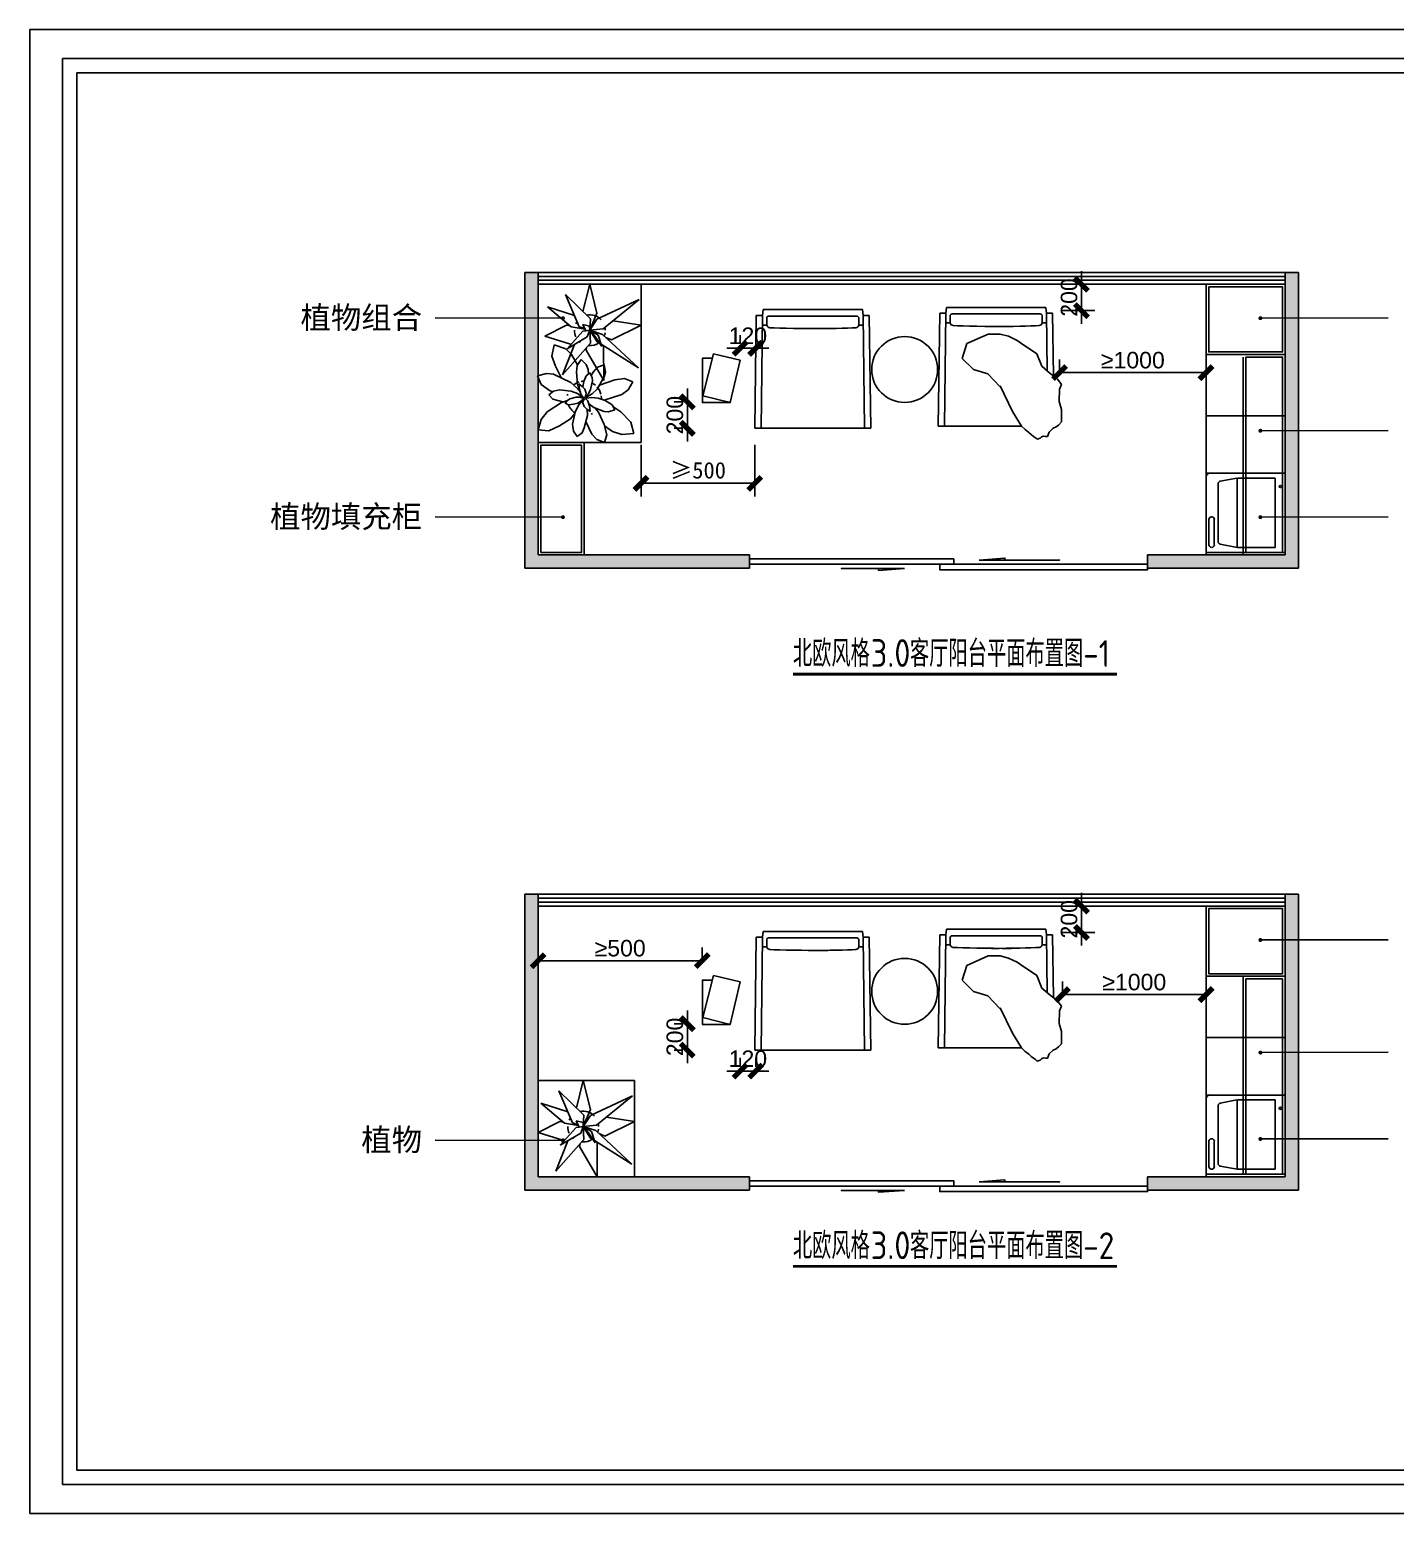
# Model space of a CAD drawing. Extents: x 96704 to 336282, y 34580 to 122302.
# Drawn here: x 135583 to 145932, y 56699 to 67947 of the extents above; entities that cross this region are included whole.
import ezdxf

# ---------------------------------------------------------------- set-up
doc = ezdxf.new("R2010")
doc.units = 0
doc.header["$LTSCALE"] = 1000
doc.header["$MEASUREMENT"] = 0
for name, color, linetype in [('A-WINDOW-门窗', 153, 'Continuous'), ('DIM_SYMB', 3, 'Continuous'), ('FF-PLANTS', 86, 'Continuous'), ('PM-家具', 146, 'Continuous'), ('PUB_DIM', 3, 'Continuous'), ('PUB_TEXT', 7, 'Continuous'), ('WINDOW', 4, 'Continuous'), ('活动家具', 7, 'Continuous')]:
    doc.layers.add(name, color=color, linetype=linetype)
doc.styles.add('_TCH_DIM', font='SIMPLEX', dxfattribs={"bigfont": 'GBCBIG'})
doc.styles.add('ar', font='arial.ttf')
doc.styles.get("Standard").update_dxf_attribs({"font": 'gbenor.shx', "bigfont": 'gbcbig.shx'})
doc.dimstyles.new('1-50', dxfattribs={"dimscale": 50, "dimtxt": 2.5, "dimasz": 2, "dimexe": 2, "dimexo": 2.5, "dimgap": 0.6, "dimtad": 1, "dimdec": 0, "dimrnd": 0.005, "dimzin": 0, "dimdsep": 46, "dimtxsty": 'ar', "dimblk": 'ARCHTICK', "dimcen": 0.125, "dimclrd": 44, "dimclre": 44, "dimclrt": 50, "dimadec": 0, "dimazin": 0, "dimtfac": 1, "dimtdec": 0, "dimtix": 1, "dimtmove": 1, "dimatfit": 3, "dimldrblk": 'DOT', "dimfxl": 1, "dimtvp": 1, "dimtolj": 1, "dimtzin": 0, "dimarcsym": 0})
doc.dimstyles.new('ISO-25', dxfattribs={"dimtxt": 2.5, "dimasz": 2.5, "dimexe": 1.25, "dimexo": 0.625, "dimtad": 1, "dimtxsty": 'Standard', "dimcen": 2.5, "dimadec": 0, "dimazin": 0, "dimtfac": 1, "dimtmove": 0, "dimatfit": 3, "dimfxl": 1, "dimarcsym": 0})
pattern_1 = [(225, (0, 0), (17.6776695, -17.6776695), []), (230, (0, 0), (-71.726018, 6.275213), [7.5, -82.5]), (175, (0, 0), (13.875133, -75.219213), [6, -66]), (280.4514, (-5.98, 0.52), (-57.850938, -68.943954), [6.37402, -70.11421]), (226.1842, (-2e-15, -20), (-106.724105, 16.5519), [11.25, -123.75]), (276.6356, (-8.89, -18.62), (-93.46627, -97.41179), [9.56103, -105.1713]), (171.1842, (-2e-15, -20), (-93.466195, -97.41186), [9, -99]), (201, (-10, -15), (-59.690705, 40.26189), [7.5, -82.5]), (146, (-10, -15), (-24.331533, -72.515005), [6, -66]), (251.4514, (-14.974, -11.645), (-84.022263, -32.25305), [6.37402, -70.11421]), (217.5, (0, 0), (-1.2159855, -33.2893854), [0, -65.2, 0, -67, 0, -66.25]), (187.5, (0, 0), (-26.306954, -39.441171), [0, -38.2, 0, -63.7, 0, -25.25]), (147.5, (22.3, -3e-15), (-53.3822436, 2.255487), [0, -25, 0, -78, 0, -103.5]), (137.5, (32.3, -4e-15), (-58.318617, -10.010498), [0, -32.5, 0, -51.8, 0, -73.5])]

# ---------------------------------------------------------------- blocks, each defined once
blk = doc.blocks.new('阳台图框')
at = {"color": 251}
for p, q in [((25027, 17757), (372, 17757)), ((372, 17757), (372, 493)), ((372, 493), (25027, 493))]:
    blk.add_line(p, q, dxfattribs=at)
for p, q in [((24853, 17583), (546, 17583)), ((546, 667), (546, 17583)), ((546, 667), (24853, 667))]:
    blk.add_line(p, q)
blk.add_lwpolyline([(-25, 145), (25375, 145), (25375, 18105), (-25, 18105)], close=True)
blk = doc.blocks.new('6567678855')
at = {"linetype": 'Continuous', "ltscale": 15}
for p, q in [((-153530, -66544), (-153519, -65688)), ((-153519, -65688), (-153472, -65688)), ((-153483, -66544), (-153472, -65688)), ((-153472, -65688), (-153468, -65644)), ((-153443, -65644), (-153468, -65644)), ((-153468, -65644), (-152976, -65644)), ((-152714, -65644), (-153126, -65644)), ((-152739, -65644), (-152714, -65644)), ((-152710, -65688), (-152714, -65644)), ((-152663, -65688), (-152710, -65688)), ((-152705, -66125), (-152710, -65688)), ((-152657, -66163), (-152663, -65688)), ((-153474, -65762), (-153440, -65762)), ((-153440, -65709), (-153440, -65762)), ((-153425, -65694), (-152976, -65694)), ((-152757, -65694), (-153126, -65694)), ((-152742, -65709), (-152742, -65762)), ((-152708, -65762), (-152742, -65762)), ((-153151, -65846), (-153314, -65919)), ((-153061, -65846), (-153151, -65846)), ((-152997, -65863), (-153061, -65846)), ((-152932, -65895), (-152997, -65863)), ((-152907, -65912), (-152932, -65895)), ((-152784, -65996), (-152907, -65912)), ((-153314, -65919), (-153349, -66031)), ((-152745, -66091), (-152784, -65996)), ((-153349, -66031), (-153263, -66116)), ((-153263, -66116), (-153155, -66149)), ((-152745, -66091), (-152681, -66145)), ((-153155, -66149), (-153062, -66244)), ((-153061, -66240), (-152967, -66433)), ((-152681, -66145), (-152638, -66177)), ((-152638, -66177), (-152624, -66191)), ((-152624, -66191), (-152596, -66228)), ((-152596, -66228), (-152610, -66263)), ((-152610, -66263), (-152614, -66358)), ((-152614, -66358), (-152596, -66419)), ((-152967, -66433), (-152900, -66544)), ((-152596, -66419), (-152596, -66479)), ((-153531, -66544), (-152900, -66544)), ((-152900, -66544), (-152870, -66571)), ((-152870, -66571), (-152843, -66592)), ((-152690, -66589), (-152658, -66560)), ((-152658, -66560), (-152637, -66551)), ((-152618, -66536), (-152637, -66551)), ((-152596, -66513), (-152618, -66536)), ((-152596, -66479), (-152596, -66513)), ((-152843, -66592), (-152825, -66609)), ((-152825, -66609), (-152807, -66623)), ((-152807, -66623), (-152792, -66633)), ((-152792, -66633), (-152786, -66639)), ((-152786, -66639), (-152778, -66644)), ((-152778, -66644), (-152757, -66636)), ((-152757, -66636), (-152747, -66626)), ((-152747, -66626), (-152732, -66620)), ((-152732, -66620), (-152718, -66623)), ((-152718, -66623), (-152702, -66622)), ((-152702, -66622), (-152690, -66589))]:
    blk.add_line(p, q, dxfattribs=at)
for centre, radius, start, end in [((-153425, -65709), 15, 90, 180), ((-153413, -65755), 27.5, 195.4224, 260.8747), ((-152769, -65755), 27.5, 279.1253, 344.5776), ((-152757, -65709), 15, 0, 90)]:
    blk.add_arc(centre, radius, start, end, dxfattribs=at)
blk.add_ellipse((-152977, -65777), major_axis=(-487, 0), ratio=0.025641, start_param=0.439784, end_param=1.572194, dxfattribs=at)
at = {"linetype": 'Continuous', "ltscale": 15, "extrusion": (0, 0, -1)}
blk.add_ellipse((-153126, -65777), major_axis=(399, 0), ratio=0.031305, start_param=0.439579, end_param=1.571989, dxfattribs=at)
blk = doc.blocks.new('8768769898')
at = {"linetype": 'Continuous'}
blk.add_lwpolyline([(-148549, -66331), (-148348, -66379), (-148424, -66701), (-148630, -66649)], close=True, dxfattribs=at)
blk.add_lwpolyline([(-148422, -66690), (-148422, -66701), (-148634, -66701), (-148634, -66365), (-148558, -66365)], dxfattribs=at)
blk = doc.blocks.new('6756847687658')
at = {"linetype": 'Continuous', "ltscale": 15}
for p, q in [((-153307, -65931), (-153303, -65887)), ((-153278, -65887), (-153303, -65887)), ((-153303, -65887), (-152811, -65887)), ((-152549, -65887), (-152961, -65887)), ((-152574, -65887), (-152549, -65887)), ((-152545, -65931), (-152549, -65887)), ((-153365, -66787), (-153354, -65931)), ((-153354, -65931), (-153307, -65931)), ((-153318, -66787), (-153307, -65931)), ((-153309, -66005), (-153275, -66005)), ((-153275, -65952), (-153275, -66005)), ((-153260, -65937), (-152811, -65937)), ((-152592, -65937), (-152961, -65937)), ((-152577, -65952), (-152577, -66005)), ((-152543, -66005), (-152577, -66005)), ((-152498, -65931), (-152545, -65931)), ((-152534, -66787), (-152545, -65931)), ((-152487, -66787), (-152498, -65931)), ((-153366, -66787), (-152487, -66787))]:
    blk.add_line(p, q, dxfattribs=at)
for centre, radius, start, end in [((-153260, -65952), 15, 90, 180), ((-153248, -65998), 27.5, 195.4224, 260.8747), ((-152604, -65998), 27.5, 279.1253, 344.5776), ((-152592, -65952), 15, 0, 90)]:
    blk.add_arc(centre, radius, start, end, dxfattribs=at)
blk.add_ellipse((-152812, -66019), major_axis=(-487, 0), ratio=0.025641, start_param=0.439784, end_param=1.572194, dxfattribs=at)
at = {"linetype": 'Continuous', "ltscale": 15, "extrusion": (0, 0, -1)}
blk.add_ellipse((-152961, -66019), major_axis=(399, 0), ratio=0.031305, start_param=0.439579, end_param=1.571989, dxfattribs=at)
blk = doc.blocks.new('_ArchTick')
at = {"color": 0, "linetype": 'ByBlock', "const_width": 0.4}
blk.add_lwpolyline([(-0.5, -0.5), (0.5, 0.5)], dxfattribs=at)
blk = doc.blocks.new('*D29')
at = {"layer": 'A-WINDOW-门窗', "color": 3, "lineweight": -2, "transparency": 16777216}
for p, q in [((140567, 65126), (140567, 65226)), ((140530, 65126), (140467, 65126)), ((140567, 65126), (140567, 64925)), ((140530, 64925), (140467, 64925)), ((140567, 64925), (140567, 64825))]:
    blk.add_line(p, q, dxfattribs=at)
at = {"layer": 'Defpoints', "color": 0, "transparency": 16777216}
for p in [(140655, 65126), (140567, 64925), (140655, 64925)]:
    blk.add_point(p, dxfattribs=at)
at = {"layer": 'A-WINDOW-门窗', "color": 3, "lineweight": -2, "transparency": 16777216, "xscale": 100, "yscale": 100, "zscale": 100}
for p, rotation in [((140567, 65126), 270), ((140567, 64925), 90)]:
    blk.add_blockref('_ArchTick', p, dxfattribs=dict(at, rotation=rotation))
at = {"layer": 'A-WINDOW-门窗', "color": 255, "transparency": 16777216, "insert": (140473, 65025), "char_height": 125, "attachment_point": 5, "rotation": 90, "style": 'ar'}
blk.add_mtext('\\A1;200', dxfattribs=at)
blk = doc.blocks.new('_Dot')
at = {"color": 0, "linetype": 'ByBlock', "lineweight": -2}
blk.add_line((-0.5, 0), (-1, 0), dxfattribs=at)
at = {"color": 0, "linetype": 'ByBlock', "const_width": 0.5}
blk.add_lwpolyline([(-0.25, 0, 1), (0.25, 0, 1)], format="xyb", close=True, dxfattribs=at)
blk = doc.blocks.new('*D30')
at = {"layer": 'A-WINDOW-门窗', "color": 3, "lineweight": -2, "transparency": 16777216}
for p, q in [((143554, 66017), (143554, 66117)), ((143410, 66017), (143654, 66017)), ((143554, 65817), (143554, 66017)), ((143410, 65817), (143654, 65817)), ((143554, 65817), (143554, 65717))]:
    blk.add_line(p, q, dxfattribs=at)
at = {"layer": 'Defpoints', "color": 0, "transparency": 16777216}
for p in [(143285, 66017), (143554, 66017), (143285, 65817)]:
    blk.add_point(p, dxfattribs=at)
at = {"layer": 'A-WINDOW-门窗', "color": 3, "lineweight": -2, "transparency": 16777216, "xscale": 100, "yscale": 100, "zscale": 100}
for p, rotation in [((143554, 66017), 270), ((143554, 65817), 90)]:
    blk.add_blockref('_ArchTick', p, dxfattribs=dict(at, rotation=rotation))
at = {"layer": 'A-WINDOW-门窗', "color": 255, "transparency": 16777216, "insert": (143460, 65917), "char_height": 125, "attachment_point": 5, "rotation": 90, "style": 'ar'}
blk.add_mtext('\\A1;200', dxfattribs=at)
blk = doc.blocks.new('*D58')
at = {"layer": 'A-WINDOW-门窗', "color": 3, "lineweight": -2, "transparency": 16777216}
for p, q in [((140967, 65567), (140967, 65632)), ((141085, 65565), (141085, 65632)), ((140967, 65532), (140867, 65532)), ((140967, 65532), (141085, 65532)), ((141085, 65532), (141185, 65532))]:
    blk.add_line(p, q, dxfattribs=at)
at = {"layer": 'Defpoints', "color": 0, "transparency": 16777216}
for p in [(141085, 65532), (140967, 65442), (141085, 65440)]:
    blk.add_point(p, dxfattribs=at)
at = {"layer": 'A-WINDOW-门窗', "color": 3, "lineweight": -2, "transparency": 16777216, "xscale": 100, "yscale": 100, "zscale": 100}
blk.add_blockref('_ArchTick', (140967, 65532), dxfattribs=at)
at = {"layer": 'A-WINDOW-门窗', "color": 3, "lineweight": -2, "transparency": 16777216, "xscale": 100, "yscale": 100, "zscale": 100, "rotation": 180}
blk.add_blockref('_ArchTick', (141085, 65532), dxfattribs=at)
at = {"layer": 'A-WINDOW-门窗', "color": 255, "transparency": 16777216, "insert": (141026, 65626), "char_height": 125, "attachment_point": 5, "style": 'ar'}
blk.add_mtext('\\A1;120', dxfattribs=at)
blk = doc.blocks.new('*D31')
at = {"layer": 'A-WINDOW-门窗', "color": 3, "lineweight": -2, "transparency": 16777216}
for p, q in [((140530, 60411), (140467, 60411)), ((140567, 60411), (140567, 60511)), ((140567, 60411), (140567, 60211)), ((140530, 60211), (140467, 60211)), ((140567, 60211), (140567, 60111))]:
    blk.add_line(p, q, dxfattribs=at)
at = {"layer": 'Defpoints', "color": 0, "transparency": 16777216}
for p in [(140655, 60411), (140567, 60211), (140655, 60211)]:
    blk.add_point(p, dxfattribs=at)
at = {"layer": 'A-WINDOW-门窗', "color": 3, "lineweight": -2, "transparency": 16777216, "xscale": 100, "yscale": 100, "zscale": 100}
for p, rotation in [((140567, 60411), 270), ((140567, 60211), 90)]:
    blk.add_blockref('_ArchTick', p, dxfattribs=dict(at, rotation=rotation))
at = {"layer": 'A-WINDOW-门窗', "color": 255, "transparency": 16777216, "insert": (140473, 60311), "char_height": 125, "attachment_point": 5, "rotation": 90, "style": 'ar'}
blk.add_mtext('\\A1;200', dxfattribs=at)
blk = doc.blocks.new('*D32')
at = {"layer": 'A-WINDOW-门窗', "color": 3, "lineweight": -2, "transparency": 16777216}
for p, q in [((143410, 61303), (143654, 61303)), ((143554, 61303), (143554, 61403)), ((143554, 61103), (143554, 61303)), ((143410, 61103), (143654, 61103)), ((143554, 61103), (143554, 61003))]:
    blk.add_line(p, q, dxfattribs=at)
at = {"layer": 'Defpoints', "color": 0, "transparency": 16777216}
for p in [(143285, 61303), (143554, 61303), (143285, 61103)]:
    blk.add_point(p, dxfattribs=at)
at = {"layer": 'A-WINDOW-门窗', "color": 3, "lineweight": -2, "transparency": 16777216, "xscale": 100, "yscale": 100, "zscale": 100}
for p, rotation in [((143554, 61303), 270), ((143554, 61103), 90)]:
    blk.add_blockref('_ArchTick', p, dxfattribs=dict(at, rotation=rotation))
at = {"layer": 'A-WINDOW-门窗', "color": 255, "transparency": 16777216, "insert": (143460, 61203), "char_height": 125, "attachment_point": 5, "rotation": 90, "style": 'ar'}
blk.add_mtext('\\A1;200', dxfattribs=at)
blk = doc.blocks.new('*D33')
at = {"layer": 'A-WINDOW-门窗', "color": 3, "lineweight": -2, "transparency": 16777216}
for p, q in [((140967, 60086), (140967, 60152)), ((141085, 60085), (141085, 60152)), ((140967, 60052), (140867, 60052)), ((140967, 60052), (141085, 60052)), ((141085, 60052), (141185, 60052))]:
    blk.add_line(p, q, dxfattribs=at)
at = {"layer": 'Defpoints', "color": 0, "transparency": 16777216}
for p in [(140967, 59961), (141085, 60052), (141085, 59960)]:
    blk.add_point(p, dxfattribs=at)
at = {"layer": 'A-WINDOW-门窗', "color": 3, "lineweight": -2, "transparency": 16777216, "xscale": 100, "yscale": 100, "zscale": 100}
blk.add_blockref('_ArchTick', (140967, 60052), dxfattribs=at)
at = {"layer": 'A-WINDOW-门窗', "color": 3, "lineweight": -2, "transparency": 16777216, "xscale": 100, "yscale": 100, "zscale": 100, "rotation": 180}
blk.add_blockref('_ArchTick', (141085, 60052), dxfattribs=at)
at = {"layer": 'A-WINDOW-门窗', "color": 255, "transparency": 16777216, "insert": (141026, 60145), "char_height": 125, "attachment_point": 5, "style": 'ar'}
blk.add_mtext('\\A1;120', dxfattribs=at)
blk = doc.blocks.new('5465473657687')
at = {"linetype": 'Continuous'}
for p, q in [((-145873, -64016), (-145873, -63286)), ((-145873, -63286), (-145143, -63286)), ((-145143, -63286), (-145143, -64016)), ((-145143, -64016), (-145873, -64016))]:
    blk.add_line(p, q, dxfattribs=at)
at = {"layer": 'FF-PLANTS'}
for p, q in [((-145532, -63286), (-145583, -63494)), ((-145477, -63505), (-145532, -63286)), ((-145716, -63363), (-145612, -63607)), ((-145528, -63549), (-145716, -63363)), ((-145157, -63403), (-145477, -63550)), ((-145430, -63625), (-145157, -63403)), ((-145852, -63457), (-145673, -63609)), ((-145648, -63523), (-145852, -63457)), ((-145532, -63635), (-145477, -63505)), ((-145532, -63635), (-145528, -63549)), ((-145477, -63550), (-145532, -63635)), ((-145708, -63596), (-145873, -63679)), ((-145682, -63602), (-145708, -63596)), ((-145585, -63642), (-145705, -63775)), ((-145673, -63609), (-145568, -63628)), ((-145612, -63607), (-145571, -63621)), ((-145585, -63592), (-145562, -63640)), ((-145533, -63605), (-145585, -63592)), ((-145563, -63639), (-145585, -63642)), ((-145562, -63640), (-145532, -63635)), ((-145550, -63685), (-145532, -63635)), ((-145532, -63635), (-145533, -63605)), ((-145532, -63635), (-145430, -63625)), ((-145528, -63733), (-145532, -63635)), ((-145435, -63666), (-145532, -63635)), ((-145532, -63635), (-145476, -63722)), ((-145469, -63672), (-145532, -63635)), ((-145532, -63635), (-145492, -63682)), ((-145367, -63707), (-145143, -63597)), ((-145143, -63597), (-145355, -63564)), ((-145873, -63679), (-145678, -63740)), ((-145738, -63972), (-145528, -63733)), ((-145649, -63742), (-145738, -63972)), ((-145705, -63775), (-145550, -63685)), ((-145555, -63764), (-145559, -63786)), ((-145492, -63682), (-145440, -63759)), ((-145476, -63722), (-145457, -63734)), ((-145440, -63759), (-145469, -63672)), ((-145446, -63740), (-145162, -63919)), ((-145162, -63919), (-145435, -63666)), ((-145426, -64016), (-145427, -63752)), ((-145411, -63688), (-145367, -63707)), ((-145559, -63786), (-145426, -64016))]:
    blk.add_line(p, q, dxfattribs=at)
for start, end in [(42.6311, 102.2758), (180, 205.6973), (145.6051, 155.1511), (338.7019, 349.807), (0, 10.9786), (227.0428, 231.9307), (264.3374, 307.1805)]:
    blk.add_arc((-145532, -63635), 117, start, end, dxfattribs=at)
blk = doc.blocks.new('*D59')
at = {"layer": 'A-WINDOW-门窗', "color": 3, "lineweight": -2, "transparency": 16777216}
for p, q in [((139436, 60866), (139436, 60989)), ((140680, 60866), (140680, 60989)), ((140680, 60889), (139436, 60889))]:
    blk.add_line(p, q, dxfattribs=at)
at = {"layer": 'Defpoints', "color": 0, "transparency": 16777216}
for p in [(139436, 60889), (139436, 60741), (140680, 60741)]:
    blk.add_point(p, dxfattribs=at)
at = {"layer": 'A-WINDOW-门窗', "color": 3, "lineweight": -2, "transparency": 16777216, "xscale": 100, "yscale": 100, "zscale": 100, "rotation": 180}
blk.add_blockref('_ArchTick', (139436, 60889), dxfattribs=at)
at = {"layer": 'A-WINDOW-门窗', "color": 3, "lineweight": -2, "transparency": 16777216, "xscale": 100, "yscale": 100, "zscale": 100}
blk.add_blockref('_ArchTick', (140680, 60889), dxfattribs=at)
at = {"layer": 'A-WINDOW-门窗', "color": 255, "transparency": 16777216, "insert": (140058, 60983), "char_height": 125, "attachment_point": 5, "style": 'ar'}
blk.add_mtext('\\A1;≥500', dxfattribs=at)
blk = doc.blocks.new('43654656767')
for p, q in [((-144771, -64888), (-144775, -64939)), ((-144739, -64845), (-144771, -64888)), ((-144699, -64883), (-144739, -64845)), ((-144685, -64919), (-144699, -64883)), ((-144607, -64891), (-144678, -64991)), ((-144555, -64839), (-144607, -64891)), ((-144488, -64823), (-144555, -64839)), ((-144499, -64949), (-144481, -64893)), ((-144481, -64893), (-144488, -64823)), ((-145046, -64916), (-145136, -64941)), ((-145099, -65022), (-145136, -64941)), ((-144986, -64924), (-145046, -64916)), ((-144904, -64962), (-144986, -64924)), ((-144851, -64921), (-144904, -64913)), ((-144904, -64913), (-144904, -64968)), ((-144904, -64968), (-144877, -65013)), ((-144877, -65013), (-144820, -65081)), ((-144816, -64944), (-144851, -64921)), ((-144795, -64969), (-144816, -64944)), ((-144801, -64991), (-144792, -64958)), ((-144791, -65036), (-144801, -64991)), ((-144792, -64958), (-144757, -64975)), ((-144775, -64939), (-144773, -64967)), ((-144757, -64975), (-144740, -64995)), ((-144740, -64995), (-144714, -65056)), ((-144675, -65027), (-144685, -64919)), ((-144582, -65063), (-144499, -64949)), ((-145033, -65069), (-145099, -65022)), ((-145057, -65152), (-145010, -65125)), ((-144943, -65114), (-145033, -65069)), ((-145010, -65125), (-144866, -65101)), ((-144866, -65101), (-144795, -65109)), ((-144820, -65081), (-144774, -65113)), ((-144779, -65074), (-144812, -65074)), ((-144812, -65074), (-144791, -65098)), ((-144795, -65109), (-144765, -65119)), ((-144773, -65075), (-144791, -65036)), ((-144791, -65098), (-144753, -65129)), ((-144750, -65080), (-144779, -65074)), ((-144774, -65113), (-144770, -65115)), ((-144725, -65098), (-144750, -65080)), ((-144717, -65113), (-144725, -65098)), ((-144714, -65128), (-144717, -65113)), ((-144715, -65123), (-144704, -65118)), ((-144714, -65056), (-144709, -65093)), ((-144709, -65093), (-144712, -65121)), ((-144707, -65119), (-144706, -65126)), ((-144704, -65118), (-144685, -65077)), ((-144674, -65102), (-144701, -65129)), ((-144685, -65077), (-144675, -65027)), ((-144628, -65077), (-144674, -65102)), ((-144576, -65061), (-144628, -65077)), ((-144514, -65056), (-144576, -65061)), ((-144533, -65133), (-144505, -65116)), ((-144476, -65075), (-144514, -65056)), ((-144505, -65116), (-144476, -65075)), ((-144429, -65062), (-144501, -65063)), ((-144323, -65080), (-144429, -65062)), ((-144254, -65138), (-144323, -65080)), ((-145100, -65207), (-145057, -65152)), ((-145041, -65244), (-145100, -65207)), ((-144937, -65238), (-144964, -65244)), ((-144935, -65231), (-144947, -65274)), ((-144904, -65196), (-144935, -65231)), ((-144826, -65152), (-144904, -65196)), ((-144809, -65226), (-144836, -65264)), ((-144776, -65139), (-144826, -65152)), ((-144800, -65205), (-144809, -65226)), ((-144809, -65226), (-144809, -65253)), ((-144769, -65167), (-144800, -65205)), ((-144783, -65248), (-144754, -65223)), ((-144731, -65139), (-144776, -65139)), ((-144746, -65150), (-144769, -65167)), ((-144754, -65223), (-144732, -65196)), ((-144753, -65129), (-144728, -65137)), ((-144723, -65144), (-144746, -65150)), ((-144732, -65196), (-144722, -65172)), ((-144726, -65144), (-144731, -65139)), ((-144728, -65137), (-144717, -65136)), ((-144719, -65145), (-144723, -65144)), ((-144722, -65172), (-144717, -65148)), ((-144715, -65159), (-144720, -65207)), ((-144720, -65207), (-144710, -65264)), ((-144717, -65148), (-144719, -65145)), ((-144717, -65136), (-144714, -65128)), ((-144711, -65156), (-144715, -65159)), ((-144711, -65140), (-144712, -65145)), ((-144712, -65145), (-144711, -65159)), ((-144709, -65139), (-144711, -65140)), ((-144711, -65159), (-144704, -65173)), ((-144699, -65136), (-144709, -65139)), ((-144706, -65126), (-144699, -65127)), ((-144704, -65173), (-144680, -65190)), ((-144701, -65129), (-144701, -65136)), ((-144681, -65139), (-144699, -65136)), ((-144640, -65170), (-144681, -65139)), ((-144680, -65190), (-144651, -65195)), ((-144665, -65150), (-144661, -65152)), ((-144661, -65152), (-144614, -65153)), ((-144651, -65195), (-144619, -65193)), ((-144619, -65230), (-144648, -65194)), ((-144619, -65193), (-144640, -65170)), ((-144584, -65322), (-144619, -65230)), ((-144614, -65153), (-144533, -65133)), ((-144564, -65162), (-144604, -65151)), ((-144475, -65213), (-144564, -65162)), ((-144414, -65264), (-144475, -65213)), ((-144468, -65219), (-144393, -65219)), ((-144393, -65219), (-144323, -65197)), ((-144323, -65197), (-144254, -65138)), ((-144964, -65244), (-145041, -65244)), ((-144947, -65274), (-144905, -65283)), ((-144905, -65283), (-144830, -65256)), ((-144836, -65264), (-144883, -65386)), ((-144809, -65253), (-144783, -65248)), ((-144745, -65419), (-144709, -65325)), ((-144710, -65264), (-144672, -65349)), ((-144709, -65325), (-144705, -65275)), ((-144672, -65349), (-144635, -65388)), ((-144602, -65275), (-144510, -65327)), ((-144575, -65360), (-144584, -65322)), ((-144510, -65327), (-144456, -65337)), ((-144456, -65337), (-144395, -65323)), ((-144395, -65323), (-144414, -65264)), ((-144883, -65386), (-144887, -65460)), ((-144887, -65460), (-144860, -65536)), ((-144788, -65495), (-144745, -65419)), ((-144635, -65388), (-144588, -65406)), ((-144588, -65406), (-144575, -65360)), ((-144860, -65536), (-144788, -65495))]:
    blk.add_line(p, q)
for start, end in [(85.2848, 98.7499), (49.8179, 77.6637), (143.0282, 164.4965), (126.6551, 136.418), (32.1423, 43.5771), (201.2653, 205.7604), (329.2581, 333.7532), (352.4345, 356.9296), (237.1582, 273.2041)]:
    blk.add_arc((-144714, -65139), 130, start, end)
blk = doc.blocks.new('54657657868')
for p, q in [((-144145, -63993), (-144197, -64201)), ((-144091, -64212), (-144145, -63993)), ((-144330, -64070), (-144225, -64315)), ((-144141, -64256), (-144330, -64070)), ((-143771, -64110), (-144091, -64257)), ((-144044, -64332), (-143771, -64110)), ((-144465, -64165), (-144287, -64316)), ((-144261, -64230), (-144465, -64165)), ((-144145, -64342), (-144091, -64212)), ((-144321, -64303), (-144486, -64387)), ((-144295, -64309), (-144321, -64303)), ((-144287, -64316), (-144181, -64335)), ((-144225, -64315), (-144184, -64329)), ((-144198, -64299), (-144175, -64347)), ((-144147, -64312), (-144198, -64299)), ((-144145, -64342), (-144147, -64312)), ((-144145, -64342), (-144141, -64256)), ((-144091, -64257), (-144145, -64342)), ((-144145, -64342), (-144044, -64332)), ((-143981, -64415), (-143757, -64304)), ((-143757, -64304), (-143969, -64271)), ((-144486, -64387), (-144291, -64448)), ((-144351, -64679), (-144141, -64440)), ((-144262, -64449), (-144351, -64679)), ((-144198, -64349), (-144318, -64482)), ((-144318, -64482), (-144164, -64392)), ((-144176, -64346), (-144198, -64349)), ((-144175, -64347), (-144145, -64342)), ((-144164, -64392), (-144145, -64342)), ((-144141, -64440), (-144145, -64342)), ((-144048, -64373), (-144145, -64342)), ((-144145, -64342), (-144090, -64429)), ((-144082, -64379), (-144145, -64342)), ((-144145, -64342), (-144105, -64389)), ((-144105, -64389), (-144054, -64466)), ((-144090, -64429), (-144071, -64441)), ((-144054, -64466), (-144082, -64379)), ((-144060, -64448), (-143775, -64626)), ((-143775, -64626), (-144048, -64373)), ((-144024, -64396), (-143981, -64415)), ((-144169, -64472), (-144172, -64493)), ((-144172, -64493), (-144040, -64723)), ((-144040, -64723), (-144041, -64459))]:
    blk.add_line(p, q)
for start, end in [(42.6311, 102.2758), (145.6051, 155.1511), (0, 10.9786), (180, 205.6973), (227.0428, 231.9307), (264.3374, 307.1805), (338.7019, 349.807)]:
    blk.add_arc((-144145, -64342), 117, start, end)
blk = doc.blocks.new('7687598798090')
at = {"linetype": 'Continuous'}
for p, q in [((-136048, -61954), (-136048, -63154)), ((-135268, -61954), (-136048, -61954)), ((-135268, -63154), (-135268, -61954)), ((-136048, -63154), (-135268, -63154))]:
    blk.add_line(p, q, dxfattribs=at)
at = {"layer": 'FF-PLANTS'}
blk.add_blockref('54657657868', (8489, 2039), dxfattribs=at)
at = {"layer": 'FF-PLANTS', "rotation": 324.383806949781}
blk.add_blockref('43654656767', (19879, -94140), dxfattribs=at)
blk = doc.blocks.new('*D60')
at = {"layer": 'A-WINDOW-门窗', "color": 3, "lineweight": -2, "transparency": 16777216}
for p, q in [((140216, 64800), (140216, 64408)), ((141078, 64800), (141078, 64408)), ((141078, 64508), (140216, 64508))]:
    blk.add_line(p, q, dxfattribs=at)
at = {"layer": 'Defpoints', "color": 0, "transparency": 16777216}
for p in [(140216, 64925), (141078, 64925), (140216, 64508)]:
    blk.add_point(p, dxfattribs=at)
at = {"layer": 'A-WINDOW-门窗', "color": 3, "lineweight": -2, "transparency": 16777216, "xscale": 100, "yscale": 100, "zscale": 100, "rotation": 180}
blk.add_blockref('_ArchTick', (140216, 64508), dxfattribs=at)
at = {"layer": 'A-WINDOW-门窗', "color": 3, "lineweight": -2, "transparency": 16777216, "xscale": 100, "yscale": 100, "zscale": 100}
blk.add_blockref('_ArchTick', (141078, 64508), dxfattribs=at)
at = {"layer": 'A-WINDOW-门窗', "color": 255, "transparency": 16777216, "insert": (140647, 64605), "char_height": 125, "attachment_point": 5, "style": 'ar'}
blk.add_mtext('\\A1;{\\fSimSun|b0|i0|c134|p2;≥500}', dxfattribs=at)
blk = doc.blocks.new('*D36')
at = {"layer": 'A-WINDOW-门窗', "color": 3, "lineweight": -2, "transparency": 16777216}
for p, q in [((143388, 65348), (143388, 65447)), ((144498, 65324), (144498, 65447)), ((144498, 65347), (143388, 65347))]:
    blk.add_line(p, q, dxfattribs=at)
at = {"layer": 'Defpoints', "color": 0, "transparency": 16777216}
for p in [(143388, 65347), (143388, 65223), (144498, 65199)]:
    blk.add_point(p, dxfattribs=at)
at = {"layer": 'A-WINDOW-门窗', "color": 3, "lineweight": -2, "transparency": 16777216, "xscale": 100, "yscale": 100, "zscale": 100, "rotation": 180}
blk.add_blockref('_ArchTick', (143388, 65347), dxfattribs=at)
at = {"layer": 'A-WINDOW-门窗', "color": 3, "lineweight": -2, "transparency": 16777216, "xscale": 100, "yscale": 100, "zscale": 100}
blk.add_blockref('_ArchTick', (144498, 65347), dxfattribs=at)
at = {"layer": 'A-WINDOW-门窗', "color": 255, "transparency": 16777216, "insert": (143943, 65441), "char_height": 125, "attachment_point": 5, "style": 'ar'}
blk.add_mtext('\\A1;≥1000', dxfattribs=at)
blk = doc.blocks.new('*D37')
at = {"layer": 'A-WINDOW-门窗', "color": 3, "lineweight": -2, "transparency": 16777216}
for p, q in [((143409, 60634), (143409, 60732)), ((144498, 60632), (143409, 60632)), ((144498, 60610), (144498, 60732))]:
    blk.add_line(p, q, dxfattribs=at)
at = {"layer": 'Defpoints', "color": 0, "transparency": 16777216}
for p in [(143409, 60632), (143409, 60509), (144498, 60485)]:
    blk.add_point(p, dxfattribs=at)
at = {"layer": 'A-WINDOW-门窗', "color": 3, "lineweight": -2, "transparency": 16777216, "xscale": 100, "yscale": 100, "zscale": 100, "rotation": 180}
blk.add_blockref('_ArchTick', (143409, 60632), dxfattribs=at)
at = {"layer": 'A-WINDOW-门窗', "color": 3, "lineweight": -2, "transparency": 16777216, "xscale": 100, "yscale": 100, "zscale": 100}
blk.add_blockref('_ArchTick', (144498, 60632), dxfattribs=at)
at = {"layer": 'A-WINDOW-门窗', "color": 255, "transparency": 16777216, "insert": (143954, 60726), "char_height": 125, "attachment_point": 5, "style": 'ar'}
blk.add_mtext('\\A1;≥1000', dxfattribs=at)

msp = doc.modelspace()

# ---------------------------------------------------------------- hatches: boundary and pattern name
at = {"layer": '活动家具'}
h = msp.add_hatch(dxfattribs=at)
h.set_pattern_fill('钢筋混凝土', color=251, scale=10, angle=180)
h.set_pattern_definition(pattern_1)
h.paths.add_polyline_path([(139436.1, 66107.1), (139336.1, 66107.1), (139336.1, 63864.7), (141037.6, 63864.7), (141037.6, 63964.7), (139436.1, 63964.7), (139436.1, 64817.1)])
h.paths.add_polyline_path([(145198.2, 66107.1), (145098.2, 66107.1), (145098.2, 63964.7), (144054.7, 63964.7), (144054.7, 63894.2), (144055.2, 63894.2), (144055.2, 63864.7), (145198.2, 63864.7)])
h = msp.add_hatch(dxfattribs=at)
h.set_pattern_fill('钢筋混凝土', color=251, scale=10, angle=180)
h.set_pattern_definition(pattern_1)
h.paths.add_polyline_path([(139436.1, 61392.9), (139336.1, 61392.9), (139336.1, 59150.4), (141037.6, 59150.4), (141037.6, 59250.4), (139436.1, 59250.4), (139436.1, 59980.4)])
h.paths.add_polyline_path([(145198.2, 61392.9), (145098.2, 61392.9), (145098.2, 59250.4), (144054.7, 59250.4), (144054.7, 59179.9), (144055.2, 59179.9), (144055.2, 59150.4), (145198.2, 59150.4)])

# ---------------------------------------------------------------- linework, layer by layer
at = {"linetype": 'Continuous'}
for p, q in [((139336.1, 66107.1), (139336.1, 63864.7)), ((139336.1, 66107.1), (139436.1, 66107.1)), ((139436.1, 63964.7), (139436.1, 66107.1)), ((145098.2, 63964.7), (145098.2, 66107.1)), ((145098.2, 66107.1), (145198.2, 66107.1)), ((145198.2, 63864.7), (145198.2, 66107.1)), ((144498.2, 66007.1), (144498.2, 65484.7)), ((144498.2, 65484.7), (145098.2, 65484.7)), ((141037.6, 63964.7), (139436.1, 63964.7)), ((141037.6, 63864.7), (141037.6, 63964.7)), ((145098.2, 63964.7), (144054.7, 63964.7)), ((144054.7, 63864.7), (144054.7, 63964.7)), ((141037.6, 63864.7), (139336.1, 63864.7)), ((145198.2, 63864.7), (144054.7, 63864.7)), ((139336.1, 61392.9), (139336.1, 59150.4)), ((139336.1, 61392.9), (139436.1, 61392.9)), ((139436.1, 59250.4), (139436.1, 61392.9)), ((144498.2, 61302.9), (145098.2, 61302.9)), ((145098.2, 59250.4), (145098.2, 61392.9)), ((145098.2, 61392.9), (145198.2, 61392.9)), ((145098.2, 60770.4), (145098.2, 61302.9)), ((145198.2, 59150.4), (145198.2, 61392.9)), ((144498.2, 61292.9), (144498.2, 60770.4)), ((144498.2, 60770.4), (145098.2, 60770.4)), ((141037.6, 59250.4), (139436.1, 59250.4)), ((141037.6, 59150.4), (141037.6, 59250.4)), ((145098.2, 59250.4), (144054.7, 59250.4)), ((144054.7, 59150.4), (144054.7, 59250.4)), ((141037.6, 59150.4), (139336.1, 59150.4)), ((145198.2, 59150.4), (144054.7, 59150.4))]:
    msp.add_line(p, q, dxfattribs=at)
at = {"layer": 'A-WINDOW-门窗', "color": 9}
for p, q in [((145098, 65514), (145098, 66007.1)), ((145069, 65484.7), (144527.3, 65484.7)), ((145098, 60799.7), (145098, 61292.9)), ((145069, 60770.4), (144527.3, 60770.4))]:
    msp.add_line(p, q, dxfattribs=at)
at = {"layer": 'DIM_SYMB', "const_width": 21}
for points in [[(141366.9, 63061), (143824, 63061)], [(141366.9, 58571.2), (143824, 58571.2)]]:
    msp.add_lwpolyline(points, dxfattribs=at)
at = {"layer": 'PM-家具'}
for p, q in [((144498.2, 66017.1), (144498.2, 65484.7)), ((144498.2, 66017.1), (145098.2, 66017.1)), ((145098.2, 65484.7), (145098.2, 66017.1)), ((144498.2, 63984.7), (144498.2, 65484.7)), ((144498.2, 65484.7), (145098.2, 65484.7)), ((144498.2, 63984.7), (144498.3, 64555.8)), ((144589.1, 64504), (144589.1, 64065.6)), ((144731.8, 64547.2), (144605, 64523.1)), ((144734.6, 64547.5), (144734.6, 64021.8)), ((145021.8, 64547.5), (144735.4, 64547.5)), ((145021.8, 64021.8), (145021.8, 64547.5)), ((144519.8, 64233.8), (144519.8, 64041.6)), ((144539.3, 64253.3), (144541, 64253.3)), ((144560.6, 64233.8), (144560.6, 64041.6)), ((144732.9, 64022.1), (144605, 64046.5)), ((144736.5, 64021.8), (145021.8, 64021.8)), ((144498.2, 63984.7), (144498.2, 63964.7)), ((145098.2, 63984.7), (144498.2, 63984.7)), ((145098.2, 63984.7), (144498.2, 63984.7)), ((144527.3, 63984.7), (145069, 63984.7)), ((144498.2, 61302.9), (144498.2, 60770.4)), ((144498.2, 59270.4), (144498.2, 60770.4)), ((144498.2, 60770.4), (145098.2, 60770.4)), ((144498.2, 60306.4), (145098.2, 60306.4)), ((144498.2, 59870.4), (145098.2, 59870.4)), ((144498.2, 59270.4), (144498.3, 59841.5)), ((144498.2, 59270.4), (144498.2, 59250.4)), ((145098.2, 59270.4), (144498.2, 59270.4)), ((145098.2, 59270.4), (144498.2, 59270.4)), ((144527.3, 59270.4), (145069, 59270.4))]:
    msp.add_line(p, q, dxfattribs=at)
at = {"layer": 'PM-家具', "color": 251}
for p, q in [((144498.2, 65020.7), (145098.2, 65020.7)), ((144498.2, 64584.7), (145098.2, 64584.7)), ((144589.1, 59789.7), (144589.1, 59351.3)), ((144731.8, 59832.9), (144605, 59808.8)), ((144734.6, 59833.2), (144734.6, 59307.5)), ((145021.8, 59833.2), (144735.4, 59833.2)), ((145021.8, 59307.5), (145021.8, 59833.2)), ((144519.8, 59519.5), (144519.8, 59327.3)), ((144539.3, 59539), (144541, 59539)), ((144560.6, 59519.5), (144560.6, 59327.3)), ((144732.9, 59307.8), (144605, 59332.2)), ((144736.5, 59307.5), (145021.8, 59307.5))]:
    msp.add_line(p, q, dxfattribs=at)
for points in [[(144518.2, 65998.7), (145078.2, 65998.7), (145078.2, 65504.7), (144518.2, 65504.7)], [(144798.2, 65464.7), (145078.2, 65464.7), (145078.2, 63984.7), (144798.2, 63984.7)], [(139456.1, 63984.7), (139766.1, 63984.7), (139766.1, 64797.1), (139456.1, 64797.1)], [(144518.2, 61284.4), (145078.2, 61284.4), (145078.2, 60790.4), (144518.2, 60790.4)], [(144798.2, 60750.4), (145078.2, 60750.4), (145078.2, 59270.4), (144798.2, 59270.4)]]:
    msp.add_lwpolyline(points, close=True, dxfattribs=at)
for points in [[(144778.2, 65464.7), (144778.2, 63964.7)], [(144778.2, 60770.4), (144778.2, 59270.4)]]:
    msp.add_lwpolyline(points, dxfattribs=at)
at = {"layer": 'PM-家具'}
msp.add_lwpolyline([(139436.1, 63964.7), (139786.1, 63964.7), (139786.1, 64817.1), (139436.1, 64817.1)], close=True, dxfattribs=at)
for centre in [(142214, 65370.9), (142214, 60656.6)]:
    msp.add_circle(centre, 250, dxfattribs=at)
at = {"layer": 'PM-家具', "extrusion": (0, 0, -1)}
for centre, major_axis, start_param, end_param in [((144527.6, 64555.8), (-20.7, 20.7), 5.4977873, 7.0685836), ((144609, 64504), (13.8, 13.8), 3.9269909, 5.3100507), ((145061.2, 64483.9), (-5.87, 5.87), 1.5707963, 7.8539816), ((144539.6, 64233.9), (13.8, 13.8), 3.9269909, 5.4977872), ((144541.3, 64233.9), (13.8, 13.8), -0.785398, 0.7853983), ((144539.6, 64041.7), (-13.8, 13.8), 3.9269909, 5.4977871), ((144541.3, 64041.7), (13.8, 13.8), 0.7853983, 2.3561945), ((144609, 64065.7), (-13.8, 13.8), 4.1176752, 5.4977872), ((144609, 64065.7), (-13.8, 13.8), 4.1176752, 5.4977872), ((144527.6, 59841.5), (-20.7, 20.7), 5.4977873, 7.0685836)]:
    msp.add_ellipse(centre, major_axis=major_axis, ratio=1, start_param=start_param, end_param=end_param, dxfattribs=at)
at = {"layer": 'PM-家具', "color": 251, "extrusion": (0, 0, -1)}
for centre, major_axis, start_param, end_param in [((144609, 59789.7), (13.8, 13.8), 3.9269909, 5.3100507), ((145061.2, 59769.6), (-5.87, 5.87), 1.5707963, 7.8539816), ((144539.6, 59519.6), (13.8, 13.8), 3.9269909, 5.4977872), ((144541.3, 59519.6), (13.8, 13.8), -0.785398, 0.7853983), ((144539.6, 59327.4), (-13.8, 13.8), 3.9269909, 5.4977871), ((144541.3, 59327.4), (13.8, 13.8), 0.7853983, 2.3561945), ((144609, 59351.4), (-13.8, 13.8), 4.1176752, 5.4977872), ((144609, 59351.4), (-13.8, 13.8), 4.1176752, 5.4977872)]:
    msp.add_ellipse(centre, major_axis=major_axis, ratio=1, start_param=start_param, end_param=end_param, dxfattribs=at)
at = {"layer": 'WINDOW'}
for p, q in [((139436.1, 66107.1), (145098.2, 66107.1)), ((139436.1, 66077.1), (145098.2, 66077.1)), ((139436.1, 66047.1), (145098.2, 66047.1)), ((139436.1, 66017.1), (145098.2, 66017.1)), ((139436.1, 61392.9), (145098.2, 61392.9)), ((139436.1, 61362.9), (145098.2, 61362.9)), ((139436.1, 61332.9), (145098.2, 61332.9)), ((139436.1, 61302.9), (145098.2, 61302.9))]:
    msp.add_line(p, q, dxfattribs=at)
for points in [[(141037.6, 63935.1), (142586.4, 63935.1), (142586.4, 63894.2), (141037.6, 63894.2)], [(144055.2, 63894.2), (142480.4, 63894.2), (142480.4, 63853.2), (144055.2, 63853.2)], [(141037.6, 59220.8), (142586.4, 59220.8), (142586.4, 59179.9), (141037.6, 59179.9)], [(144055.2, 59179.9), (142480.4, 59179.9), (142480.4, 59138.9), (144055.2, 59138.9)]]:
    msp.add_lwpolyline(points, close=True, dxfattribs=at)
for points in [[(142777.5, 63926.5), (142974.2, 63941), (142974.2, 63926.5), (143387.4, 63926.5), (142777.5, 63926.5)], [(142213.4, 63861.9), (142016.7, 63847.4), (142016.7, 63861.9), (141733.4, 63861.9), (142213.4, 63861.9)], [(142777.5, 59212.2), (142974.2, 59226.7), (142974.2, 59212.2), (143387.4, 59212.2), (142777.5, 59212.2)], [(142213.4, 59147.6), (142016.7, 59133.1), (142016.7, 59147.6), (141733.4, 59147.6), (142213.4, 59147.6)]]:
    msp.add_lwpolyline(points, dxfattribs=at)

# ---------------------------------------------------------------- block references
at = {"xscale": 0.6263055771723246, "yscale": 0.6263055771723246, "zscale": 0.6263055771723246}
msp.add_blockref('阳台图框', (135599, 56608.1), dxfattribs=at)
at = {"layer": 'PM-家具', "color": 251}
for name, p in [('7687598798090', (275484.1, 127971.5)), ('5465473657687', (285309.5, 123266.3))]:
    msp.add_blockref(name, p, dxfattribs=at)
at = {"layer": 'PM-家具'}
for name, p in [('6756847687658', (294443.8, 131712.3)), ('6567678855', (295998.3, 131486)), ('8768769898', (289314.7, 131820.7)), ('6756847687658', (294443.8, 126998)), ('6567678855', (295998.3, 126771.7)), ('8768769898', (289314.7, 127106.4))]:
    msp.add_blockref(name, p, dxfattribs=at)

# ---------------------------------------------------------------- texts
at = {"layer": 'DIM_SYMB', "color": 7, "char_height": 168.794, "width": 2249.346, "attachment_point": 3, "style": '_TCH_DIM'}
for s, insert in [('{\\fMicrosoft YaHei|b0|i0|c134|p34;植物组合}', (138556.9, 65848.8, 0)), ('{\\fMicrosoft YaHei|b0|i0|c134|p34;植物填充柜}', (138556.9, 64340.1, 0)), ('{\\fMicrosoft YaHei|b0|i0|c134|p34;植物}', (138556.9, 59615.2, 0))]:
    msp.add_mtext(s, dxfattribs=dict(at, insert=insert))
at = {"layer": 'PUB_TEXT'}
for s, height, p in [('北欧风格', 202.55, (141366.9, 63116.4)), ('3.0', 210, (141956.7, 63116.4)), ('客厅阳台平面布置图-1', 202.553, (142254.2, 63116.4)), ('北欧风格', 202.55, (141366.9, 58626.6)), ('3.0', 210, (141956.7, 58626.6)), ('客厅阳台平面布置图-2', 202.553, (142254.2, 58626.6))]:
    msp.add_text(s, height=height, dxfattribs=at).set_placement(p)

# ---------------------------------------------------------------- dimensions: what is measured, and where the dimension line sits
at = {"layer": 'A-WINDOW-门窗', "color": 9}
for base, p1, p2, picture, middle in [((143554.2, 66017.1), (143284.7, 65817.4), (143284.7, 66017.1), '*D30', (143460.4, 65917.3)), ((140566.7, 64925.4), (140655.2, 65125.6), (140655.2, 64925.4), '*D29', (140472.9, 65025.5)), ((143554.2, 61302.9), (143284.7, 61103.1), (143284.7, 61302.9), '*D32', (143460.4, 61203)), ((140566.7, 60211.1), (140655.2, 60411.3), (140655.2, 60211.1), '*D31', (140472.9, 60311.2))]:
    dim = msp.add_linear_dim(base=base, p1=p1, p2=p2, angle=90, dimstyle='1-50', override={"dimclrd": 3, "dimclre": 3, "dimclrt": 255}, dxfattribs=at)
    dim.commit()
    dim.dimension.update_dxf_attribs({"geometry": picture, "text_midpoint": middle})
for base, p1, p2, text, picture, middle in [((141085.5, 65531.7), (140966.7, 65441.6), (141085.5, 65440.1), '120', '*D58', (141026.1, 65625.6)), ((143388.2, 65346.7), (144498.2, 65199.2), (143388.2, 65223), '≥1000', '*D36', (143943.2, 65440.5)), ((140216.4, 64508.3), (141077.7, 64925.4), (140216.4, 64925.4), '{\\fSimSun|b0|i0|c134|p2;≥500}', '*D60', (140647.1, 64604.7)), ((139436.1, 60888.7), (140680.4, 60741.2), (139436.1, 60741.2), '≥500', '*D59', (140058.3, 60982.6)), ((143409.1, 60632.4), (144498.2, 60484.9), (143409.1, 60508.7), '≥1000', '*D37', (143953.7, 60726.2)), ((141085.5, 60051.6), (140966.7, 59961.4), (141085.5, 59959.9), '120', '*D33', (141026.1, 60145.4))]:
    dim = msp.add_linear_dim(base=base, p1=p1, p2=p2, text=text, dimstyle='1-50', override={"dimclrd": 3, "dimclre": 3, "dimclrt": 255}, dxfattribs=at)
    dim.commit()
    dim.dimension.update_dxf_attribs({"geometry": picture, "text_midpoint": middle})

# ---------------------------------------------------------------- leaders
at = {"layer": 'PUB_DIM'}
for points in [[(139624.5, 65760.2, 0), (138655.3, 65762.3, 0)], [(144909.8, 65760.2, 0), (145879, 65762.3, 0)], [(144909.8, 64906.5, 0), (145879, 64908.6, 0)], [(139624.5, 64251.5, 0), (138655.3, 64253.6, 0)], [(144909.8, 64251.5, 0), (145879, 64253.6, 0)], [(144909.8, 61045.9, 0), (145879, 61048, 0)], [(144909.8, 60192.2, 0), (145879, 60194.3, 0)], [(139624.5, 59526.7, 0), (138655.3, 59528.7, 0)], [(144909.8, 59537.2, 0), (145879, 59539.3, 0)]]:
    msp.add_leader(points, dimstyle='ISO-25', override={"dimscale": 0, "dimasz": 120, "dimtad": 0, "dimldrblk": 'DotSmall', "dimfxl": 100, "dimfxlon": 1, "dimarcsym": 1}, dxfattribs=at)

doc.saveas('drawing.dxf')
